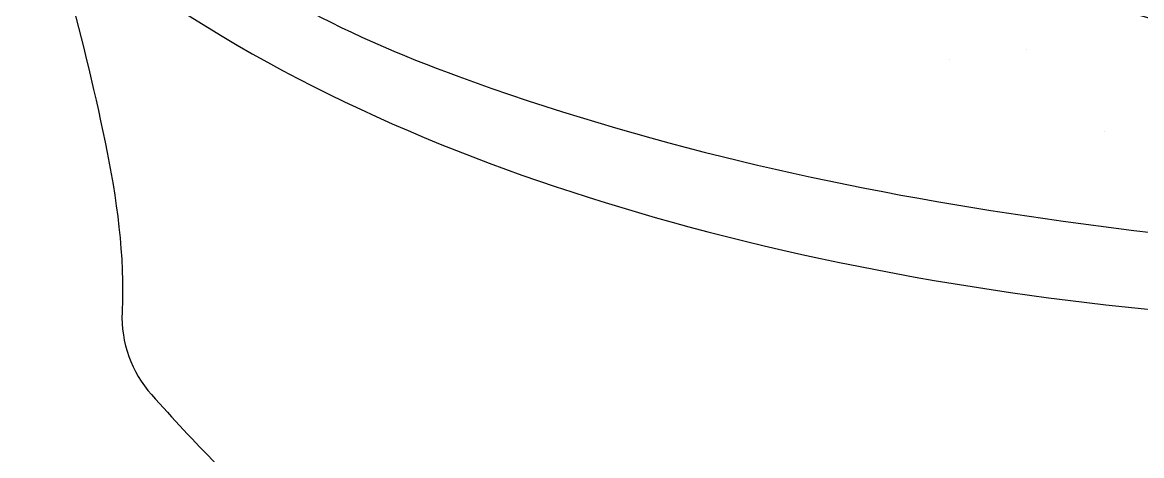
# Model space of a CAD drawing. Header units: millimetres. Extents: x 2133.42 to 2134.8, y 649.95 to 651.52.
# Drawn here: x 2133.5123 to 2133.6086, y 650.1009 to 650.1382 of the extents above; entities that cross this region are included whole.
import ezdxf

# ---------------------------------------------------------------- set-up
doc = ezdxf.new("R2010")
doc.units = ezdxf.units.MM
for name, color, linetype in [('Arena', 36, 'Continuous'), ('Hojas', 74, 'Continuous'), ('Tiesto', 32, 'Continuous')]:
    doc.layers.add(name, color=color, linetype=linetype)

msp = doc.modelspace()

# ---------------------------------------------------------------- linework, layer by layer
at = {"layer": 'Arena'}
for p, q in [((2133.598712592572, 650.135881578707), (2133.598712592572, 650.135881578707)), ((2133.592102133959, 650.1350112953204), (2133.592102133959, 650.1350112953204)), ((2133.605470096326, 650.128739532421), (2133.605470096326, 650.128739532421))]:
    msp.add_line(p, q, dxfattribs=at)
at = {"layer": 'Hojas'}
msp.add_spline([(2133.565714449104, 650.3117761015831), (2133.563329484209, 650.3091293167186), (2133.559354557567, 650.3091293167186), (2133.555909618172, 650.3048944574391), (2133.553524653277, 650.2972187826429), (2133.550609701133, 650.2943073179808), (2133.545044801605, 650.2932486031609), (2133.539744895703, 650.2890137482518), (2133.540009889328, 650.284514213545), (2133.538684910067, 650.2776325694008), (2133.53364999779, 650.2733977144917), (2133.530470052021, 650.2712802848521), (2133.528880079136, 650.2596344305739), (2133.529145072761, 650.2553995756646), (2133.52967506001, 650.2509000409577), (2133.525965126992, 650.2479885762957), (2133.524110160482, 650.241371611949), (2133.524905141356, 650.2347546476026), (2133.527290106252, 650.230255112896), (2133.528085087125, 650.2270789728066), (2133.528148367523, 650.2211689123772), (2133.527632513119, 650.2151148148828), (2133.529051121083, 650.2084166630686), (2133.530985594589, 650.2040371068056), (2133.532828677926, 650.2014354629946), (2133.535012853964, 650.1947089696439), (2133.53592292453, 650.1883460652127), (2133.539927252835, 650.1825285550876), (2133.543749569255, 650.1778018292034), (2133.545751733409, 650.1719843190781), (2133.549985227631, 650.1650627214524), (2133.558496719501, 650.1544761850987), (2133.567008200234, 650.1496641199412), (2133.580176926657, 650.1450124587038), (2133.597566172704, 650.1419002782736), (2133.62045834091, 650.135787906909), (2133.65287002141, 650.1394100514462), (2133.681201909335, 650.1523139421795), (2133.694121245062, 650.1704246648658), (2133.699227690249, 650.1747169370624), (2133.701826028804, 650.1834912976415), (2133.708878674751, 650.1957259653718), (2133.709497323606, 650.206971978911), (2133.716621391094, 650.2200178308065), (2133.713050057961, 650.2315421770284), (2133.710852317064, 650.2385391058906), (2133.712363261842, 650.2474567562094), (2133.714561002739, 650.2547280713538), (2133.712495669558, 650.2671167448534), (2133.711408131001, 650.2690176774931)], degree=3, dxfattribs=at)
at = {"layer": 'Tiesto'}
msp.add_arc((2133.530860293572, 650.1127944311197), 0.01, 177.6204795912488, 221.8696933547893, dxfattribs=at)
for points, knots in [([(2133.533420209973, 650.2003973412612), (2133.522402636145, 650.194185162304), (2133.511992114832, 650.1812387427871), (2133.513197405894, 650.1632577655803), (2133.525945836453, 650.1432349986809), (2133.558699899589, 650.129028765785), (2133.601142774686, 650.1199828629798), (2133.645951966806, 650.1168705710612), (2133.681213306739, 650.1215350570443), (2133.699610512235, 650.1264084360354), (2133.707032356034, 650.1284976779515)], [0.004297281832769182, 0.004297281832769182, 0.004297281832769182, 0.004297281832769182, 0.02706206998366719, 0.05809483309870297, 0.09799088763033054, 0.1578840150791684, 0.2540399653630289, 0.3475580976657555, 0.4122550197324689, 0.4562760637161882, 0.4562760637161882, 0.4562760637161882, 0.4562760637161882]), ([(2133.513081170815, 650.1531908376948), (2133.514787716577, 650.1463311549478), (2133.516453185081, 650.1404307605919), (2133.519211957353, 650.1297305711164), (2133.521040281117, 650.1193367787881), (2133.520893885247, 650.1138104921765), (2133.52086891624, 650.1132096164023)], [0.04548985932214344, 0.04548985932214344, 0.04548985932214344, 0.04548985932214344, 0.05255899889996646, 0.08055098883622322, 0.1087345896140013, 0.1121721721692523, 0.1121721721692523, 0.1121721721692523, 0.1121721721692523]), ([(2133.514421410555, 650.1503918123774), (2133.518068548782, 650.1446876990585), (2133.53455782539, 650.132395056387), (2133.571064738455, 650.1181673040843), (2133.625234490174, 650.1105834661848), (2133.67323669473, 650.112046801401), (2133.701826018985, 650.1199614036524), (2133.710141511591, 650.1222802747851)], [0.03462158694493456, 0.03462158694493456, 0.03462158694493456, 0.03462158694493456, 0.06131411456922073, 0.1523507755260589, 0.2534606311119942, 0.3734774113863181, 0.422731115879187, 0.422731115879187, 0.422731115879187, 0.422731115879187]), ([(2133.523413646653, 650.1061200435471), (2133.527053568784, 650.1020589645866), (2133.535513027903, 650.0930509702032), (2133.553414378188, 650.0819065807651), (2133.57769979188, 650.0710476652774), (2133.608353697692, 650.066260728555), (2133.646892747382, 650.0630784971394), (2133.681930607923, 650.0725710613673), (2133.709128914999, 650.080748587331), (2133.721889999004, 650.0879847867112), (2133.729140294979, 650.0925108965318), (2133.732856576922, 650.0985973397359), (2133.733411886804, 650.1029143573531), (2133.733684825608, 650.1050362025827)], [0.007972005442313553, 0.007972005442313553, 0.007972005442313553, 0.007972005442313553, 0.03899128393381165, 0.0784465425466514, 0.1273559793807647, 0.1900083350809181, 0.254639371047485, 0.3465604810211641, 0.3948382973210038, 0.4160418007434885, 0.4304436728101229, 0.4430040453467513, 0.4551448533802486, 0.4551448533802486, 0.4551448533802486, 0.4551448533802486])]:
    msp.add_open_spline(points, degree=3, knots=knots, dxfattribs=at)

doc.saveas('drawing.dxf')
